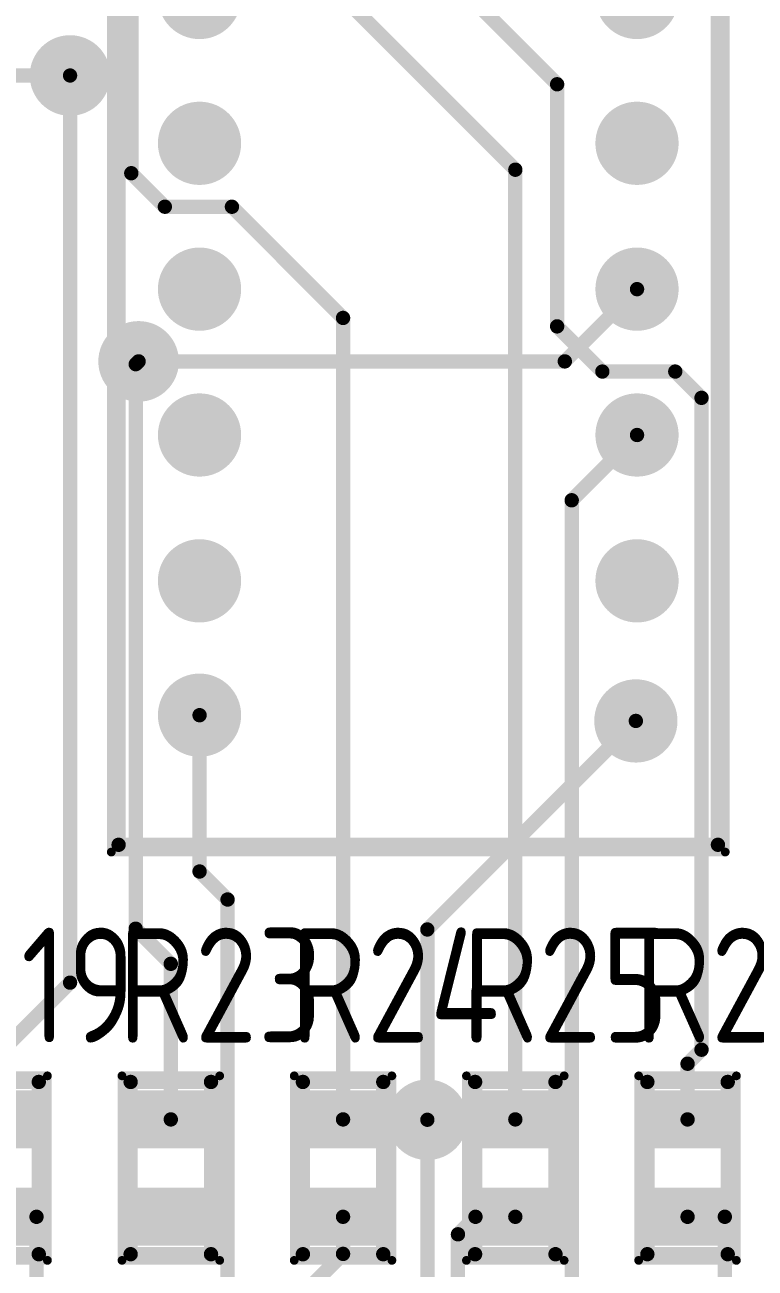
# Model space of a CAD drawing. Header units: millimetres. Extents: x 0 to 841, y 0 to 2540.
# Drawn here: x 54.46 to 67.18, y 130.41 to 152.06 of the extents above; entities that cross this region are included whole.
import ezdxf

# ---------------------------------------------------------------- set-up
doc = ezdxf.new("R2010")
doc.units = ezdxf.units.MM
for name, color, linetype in [('BottomLayer', 5, 'Continuous'), ('BottomSolder', 6, 'Continuous'), ('Mechanical15', 56, 'Continuous'), ('MultiLayer', 9, 'Continuous'), ('PadHoleLayer', 156, 'Continuous'), ('TopLayer', 1, 'Continuous'), ('TopOverlay', 2, 'Continuous'), ('TopPaste', 8, 'Continuous'), ('TopSolder', 216, 'Continuous'), ('ViaHoleLayer', 16, 'Continuous')]:
    doc.layers.add(name, color=color, linetype=linetype)
doc.styles.add('GOST type A', font='', dxfattribs={"height": 0.2})
doc.styles.get('GOST type A').set_extended_font_data('GOST type A')

# ---------------------------------------------------------------- blocks, each defined once
blk = doc.blocks.new('RES_RC0805_61')
at = {"layer": 'TopLayer'}
for points in [[(-1.353, 0.597), (-0.343, 0.597), (-0.343, -0.597), (-1.353, -0.597)], [(0.343, 0.597), (1.353, 0.597), (1.353, -0.597), (0.343, -0.597)]]:
    blk.add_hatch(color=1, dxfattribs=at).paths.add_polyline_path(points)
at = {"layer": 'TopPaste'}
for points in [[(-1.353, 0.597), (-0.343, 0.597), (-0.343, -0.597), (-1.353, -0.597)], [(0.343, 0.597), (1.353, 0.597), (1.353, -0.597), (0.343, -0.597)]]:
    blk.add_hatch(color=8, dxfattribs=at).paths.add_polyline_path(points)
at = {"layer": 'TopSolder'}
for points in [[(-1.353, 0.597), (-0.343, 0.597), (-0.343, -0.597), (-1.353, -0.597)], [(0.343, 0.597), (1.353, 0.597), (1.353, -0.597), (0.343, -0.597)]]:
    blk.add_hatch(color=216, dxfattribs=at).paths.add_polyline_path(points)
at = {"layer": 'Mechanical15', "const_width": 0.152}
for points in [[(-1.607, 0.851), (-1.607, -0.851)], [(-1.607, 0.851), (1.607, 0.851)], [(1.607, 0.851), (1.607, -0.851)], [(-1.607, -0.851), (1.607, -0.851)]]:
    blk.add_lwpolyline(points, dxfattribs=at)
at = {"layer": 'Mechanical15', "const_width": 0.0762}
for points in [[(-1.645, 0.851, 1), (-1.569, 0.851, 1)], [(-1.645, 0.851, 1), (-1.569, 0.851, 1)], [(1.569, 0.851, 1), (1.645, 0.851, 1)], [(1.569, 0.851, 1), (1.645, 0.851, 1)], [(-1.645, -0.851, 1), (-1.569, -0.851, 1)], [(-1.645, -0.851, 1), (-1.569, -0.851, 1)], [(1.569, -0.851, 1), (1.645, -0.851, 1)], [(1.569, -0.851, 1), (1.645, -0.851, 1)]]:
    blk.add_lwpolyline(points, format="xyb", close=True, dxfattribs=at)
at = {"layer": 'TopOverlay', "const_width": 0.25}
for points in [[(-1.5, 0.7), (1.5, 0.7)], [(-1.5, 0.7), (-1.5, -0.7)], [(1.5, 0.7), (1.5, -0.7)], [(-1.5, -0.7), (1.5, -0.7)]]:
    blk.add_lwpolyline(points, dxfattribs=at)
at = {"layer": 'TopOverlay', "const_width": 0.125}
for points in [[(-1.562, 0.7, 1), (-1.437, 0.7, 1)], [(-1.562, 0.7, 1), (-1.437, 0.7, 1)], [(1.438, 0.7, 1), (1.563, 0.7, 1)], [(1.438, 0.7, 1), (1.563, 0.7, 1)], [(-1.562, -0.7, 1), (-1.437, -0.7, 1)], [(-1.562, -0.7, 1), (-1.437, -0.7, 1)], [(1.438, -0.7, 1), (1.563, -0.7, 1)], [(1.438, -0.7, 1), (1.563, -0.7, 1)]]:
    blk.add_lwpolyline(points, format="xyb", close=True, dxfattribs=at)
blk = doc.blocks.new('RES_RC0805_62')
at = {"layer": 'TopLayer'}
for points in [[(-1.353, 0.597), (-0.343, 0.597), (-0.343, -0.597), (-1.353, -0.597)], [(0.343, 0.597), (1.353, 0.597), (1.353, -0.597), (0.343, -0.597)]]:
    blk.add_hatch(color=1, dxfattribs=at).paths.add_polyline_path(points)
at = {"layer": 'TopPaste'}
for points in [[(-1.353, 0.597), (-0.343, 0.597), (-0.343, -0.597), (-1.353, -0.597)], [(0.343, 0.597), (1.353, 0.597), (1.353, -0.597), (0.343, -0.597)]]:
    blk.add_hatch(color=8, dxfattribs=at).paths.add_polyline_path(points)
at = {"layer": 'TopSolder'}
for points in [[(-1.353, 0.597), (-0.343, 0.597), (-0.343, -0.597), (-1.353, -0.597)], [(0.343, 0.597), (1.353, 0.597), (1.353, -0.597), (0.343, -0.597)]]:
    blk.add_hatch(color=216, dxfattribs=at).paths.add_polyline_path(points)
at = {"layer": 'Mechanical15', "const_width": 0.152}
for points in [[(-1.607, 0.851), (-1.607, -0.851)], [(-1.607, 0.851), (1.607, 0.851)], [(1.607, 0.851), (1.607, -0.851)], [(-1.607, -0.851), (1.607, -0.851)]]:
    blk.add_lwpolyline(points, dxfattribs=at)
at = {"layer": 'Mechanical15', "const_width": 0.0762}
for points in [[(-1.645, 0.851, 1), (-1.569, 0.851, 1)], [(-1.645, 0.851, 1), (-1.569, 0.851, 1)], [(1.569, 0.851, 1), (1.645, 0.851, 1)], [(1.569, 0.851, 1), (1.645, 0.851, 1)], [(-1.645, -0.851, 1), (-1.569, -0.851, 1)], [(-1.645, -0.851, 1), (-1.569, -0.851, 1)], [(1.569, -0.851, 1), (1.645, -0.851, 1)], [(1.569, -0.851, 1), (1.645, -0.851, 1)]]:
    blk.add_lwpolyline(points, format="xyb", close=True, dxfattribs=at)
at = {"layer": 'TopOverlay', "const_width": 0.25}
for points in [[(-1.5, 0.7), (1.5, 0.7)], [(-1.5, 0.7), (-1.5, -0.7)], [(1.5, 0.7), (1.5, -0.7)], [(-1.5, -0.7), (1.5, -0.7)]]:
    blk.add_lwpolyline(points, dxfattribs=at)
at = {"layer": 'TopOverlay', "const_width": 0.125}
for points in [[(-1.562, 0.7, 1), (-1.437, 0.7, 1)], [(-1.562, 0.7, 1), (-1.437, 0.7, 1)], [(1.438, 0.7, 1), (1.563, 0.7, 1)], [(1.438, 0.7, 1), (1.563, 0.7, 1)], [(-1.562, -0.7, 1), (-1.437, -0.7, 1)], [(-1.562, -0.7, 1), (-1.437, -0.7, 1)], [(1.438, -0.7, 1), (1.563, -0.7, 1)], [(1.438, -0.7, 1), (1.563, -0.7, 1)]]:
    blk.add_lwpolyline(points, format="xyb", close=True, dxfattribs=at)
blk = doc.blocks.new('RES_RC0805_63')
at = {"layer": 'TopLayer'}
for points in [[(-1.353, 0.597), (-0.343, 0.597), (-0.343, -0.597), (-1.353, -0.597)], [(0.343, 0.597), (1.353, 0.597), (1.353, -0.597), (0.343, -0.597)]]:
    blk.add_hatch(color=1, dxfattribs=at).paths.add_polyline_path(points)
at = {"layer": 'TopPaste'}
for points in [[(-1.353, 0.597), (-0.343, 0.597), (-0.343, -0.597), (-1.353, -0.597)], [(0.343, 0.597), (1.353, 0.597), (1.353, -0.597), (0.343, -0.597)]]:
    blk.add_hatch(color=8, dxfattribs=at).paths.add_polyline_path(points)
at = {"layer": 'TopSolder'}
for points in [[(-1.353, 0.597), (-0.343, 0.597), (-0.343, -0.597), (-1.353, -0.597)], [(0.343, 0.597), (1.353, 0.597), (1.353, -0.597), (0.343, -0.597)]]:
    blk.add_hatch(color=216, dxfattribs=at).paths.add_polyline_path(points)
at = {"layer": 'Mechanical15', "const_width": 0.152}
for points in [[(-1.607, 0.851), (-1.607, -0.851)], [(-1.607, 0.851), (1.607, 0.851)], [(1.607, 0.851), (1.607, -0.851)], [(-1.607, -0.851), (1.607, -0.851)]]:
    blk.add_lwpolyline(points, dxfattribs=at)
at = {"layer": 'Mechanical15', "const_width": 0.0762}
for points in [[(-1.645, 0.851, 1), (-1.569, 0.851, 1)], [(-1.645, 0.851, 1), (-1.569, 0.851, 1)], [(1.569, 0.851, 1), (1.645, 0.851, 1)], [(1.569, 0.851, 1), (1.645, 0.851, 1)], [(-1.645, -0.851, 1), (-1.569, -0.851, 1)], [(-1.645, -0.851, 1), (-1.569, -0.851, 1)], [(1.569, -0.851, 1), (1.645, -0.851, 1)], [(1.569, -0.851, 1), (1.645, -0.851, 1)]]:
    blk.add_lwpolyline(points, format="xyb", close=True, dxfattribs=at)
at = {"layer": 'TopOverlay', "const_width": 0.25}
for points in [[(-1.5, 0.7), (1.5, 0.7)], [(-1.5, 0.7), (-1.5, -0.7)], [(1.5, 0.7), (1.5, -0.7)], [(-1.5, -0.7), (1.5, -0.7)]]:
    blk.add_lwpolyline(points, dxfattribs=at)
at = {"layer": 'TopOverlay', "const_width": 0.125}
for points in [[(-1.562, 0.7, 1), (-1.437, 0.7, 1)], [(-1.562, 0.7, 1), (-1.437, 0.7, 1)], [(1.438, 0.7, 1), (1.563, 0.7, 1)], [(1.438, 0.7, 1), (1.563, 0.7, 1)], [(-1.562, -0.7, 1), (-1.437, -0.7, 1)], [(-1.562, -0.7, 1), (-1.437, -0.7, 1)], [(1.438, -0.7, 1), (1.563, -0.7, 1)], [(1.438, -0.7, 1), (1.563, -0.7, 1)]]:
    blk.add_lwpolyline(points, format="xyb", close=True, dxfattribs=at)
blk = doc.blocks.new('RES_RC0805_64')
at = {"layer": 'TopLayer'}
for points in [[(-1.353, 0.597), (-0.343, 0.597), (-0.343, -0.597), (-1.353, -0.597)], [(0.343, 0.597), (1.353, 0.597), (1.353, -0.597), (0.343, -0.597)]]:
    blk.add_hatch(color=1, dxfattribs=at).paths.add_polyline_path(points)
at = {"layer": 'TopPaste'}
for points in [[(-1.353, 0.597), (-0.343, 0.597), (-0.343, -0.597), (-1.353, -0.597)], [(0.343, 0.597), (1.353, 0.597), (1.353, -0.597), (0.343, -0.597)]]:
    blk.add_hatch(color=8, dxfattribs=at).paths.add_polyline_path(points)
at = {"layer": 'TopSolder'}
for points in [[(-1.353, 0.597), (-0.343, 0.597), (-0.343, -0.597), (-1.353, -0.597)], [(0.343, 0.597), (1.353, 0.597), (1.353, -0.597), (0.343, -0.597)]]:
    blk.add_hatch(color=216, dxfattribs=at).paths.add_polyline_path(points)
at = {"layer": 'Mechanical15', "const_width": 0.152}
for points in [[(-1.607, 0.851), (-1.607, -0.851)], [(-1.607, 0.851), (1.607, 0.851)], [(1.607, 0.851), (1.607, -0.851)], [(-1.607, -0.851), (1.607, -0.851)]]:
    blk.add_lwpolyline(points, dxfattribs=at)
at = {"layer": 'Mechanical15', "const_width": 0.0762}
for points in [[(-1.645, 0.851, 1), (-1.569, 0.851, 1)], [(-1.645, 0.851, 1), (-1.569, 0.851, 1)], [(1.569, 0.851, 1), (1.645, 0.851, 1)], [(1.569, 0.851, 1), (1.645, 0.851, 1)], [(-1.645, -0.851, 1), (-1.569, -0.851, 1)], [(-1.645, -0.851, 1), (-1.569, -0.851, 1)], [(1.569, -0.851, 1), (1.645, -0.851, 1)], [(1.569, -0.851, 1), (1.645, -0.851, 1)]]:
    blk.add_lwpolyline(points, format="xyb", close=True, dxfattribs=at)
at = {"layer": 'TopOverlay', "const_width": 0.25}
for points in [[(-1.5, 0.7), (1.5, 0.7)], [(-1.5, 0.7), (-1.5, -0.7)], [(1.5, 0.7), (1.5, -0.7)], [(-1.5, -0.7), (1.5, -0.7)]]:
    blk.add_lwpolyline(points, dxfattribs=at)
at = {"layer": 'TopOverlay', "const_width": 0.125}
for points in [[(-1.562, 0.7, 1), (-1.437, 0.7, 1)], [(-1.562, 0.7, 1), (-1.437, 0.7, 1)], [(1.438, 0.7, 1), (1.563, 0.7, 1)], [(1.438, 0.7, 1), (1.563, 0.7, 1)], [(-1.562, -0.7, 1), (-1.437, -0.7, 1)], [(-1.562, -0.7, 1), (-1.437, -0.7, 1)], [(1.438, -0.7, 1), (1.563, -0.7, 1)], [(1.438, -0.7, 1), (1.563, -0.7, 1)]]:
    blk.add_lwpolyline(points, format="xyb", close=True, dxfattribs=at)
blk = doc.blocks.new('RES_RC0805_68')
at = {"layer": 'TopLayer'}
for points in [[(-1.353, 0.597), (-0.343, 0.597), (-0.343, -0.597), (-1.353, -0.597)], [(0.343, 0.597), (1.353, 0.597), (1.353, -0.597), (0.343, -0.597)]]:
    blk.add_hatch(color=1, dxfattribs=at).paths.add_polyline_path(points)
at = {"layer": 'TopPaste'}
for points in [[(-1.353, 0.597), (-0.343, 0.597), (-0.343, -0.597), (-1.353, -0.597)], [(0.343, 0.597), (1.353, 0.597), (1.353, -0.597), (0.343, -0.597)]]:
    blk.add_hatch(color=8, dxfattribs=at).paths.add_polyline_path(points)
at = {"layer": 'TopSolder'}
for points in [[(-1.353, 0.597), (-0.343, 0.597), (-0.343, -0.597), (-1.353, -0.597)], [(0.343, 0.597), (1.353, 0.597), (1.353, -0.597), (0.343, -0.597)]]:
    blk.add_hatch(color=216, dxfattribs=at).paths.add_polyline_path(points)
at = {"layer": 'Mechanical15', "const_width": 0.152}
for points in [[(-1.607, 0.851), (-1.607, -0.851)], [(-1.607, 0.851), (1.607, 0.851)], [(1.607, 0.851), (1.607, -0.851)], [(-1.607, -0.851), (1.607, -0.851)]]:
    blk.add_lwpolyline(points, dxfattribs=at)
at = {"layer": 'Mechanical15', "const_width": 0.0762}
for points in [[(-1.645, 0.851, 1), (-1.569, 0.851, 1)], [(-1.645, 0.851, 1), (-1.569, 0.851, 1)], [(1.569, 0.851, 1), (1.645, 0.851, 1)], [(1.569, 0.851, 1), (1.645, 0.851, 1)], [(-1.645, -0.851, 1), (-1.569, -0.851, 1)], [(-1.645, -0.851, 1), (-1.569, -0.851, 1)], [(1.569, -0.851, 1), (1.645, -0.851, 1)], [(1.569, -0.851, 1), (1.645, -0.851, 1)]]:
    blk.add_lwpolyline(points, format="xyb", close=True, dxfattribs=at)
at = {"layer": 'TopOverlay', "const_width": 0.25}
for points in [[(-1.5, 0.7), (1.5, 0.7)], [(-1.5, 0.7), (-1.5, -0.7)], [(1.5, 0.7), (1.5, -0.7)], [(-1.5, -0.7), (1.5, -0.7)]]:
    blk.add_lwpolyline(points, dxfattribs=at)
at = {"layer": 'TopOverlay', "const_width": 0.125}
for points in [[(-1.562, 0.7, 1), (-1.437, 0.7, 1)], [(-1.562, 0.7, 1), (-1.437, 0.7, 1)], [(1.438, 0.7, 1), (1.563, 0.7, 1)], [(1.438, 0.7, 1), (1.563, 0.7, 1)], [(-1.562, -0.7, 1), (-1.437, -0.7, 1)], [(-1.562, -0.7, 1), (-1.437, -0.7, 1)], [(1.438, -0.7, 1), (1.563, -0.7, 1)], [(1.438, -0.7, 1), (1.563, -0.7, 1)]]:
    blk.add_lwpolyline(points, format="xyb", close=True, dxfattribs=at)
blk = doc.blocks.new('LDS_C302RI_10P18X19P10_LUM_89')
at = {"layer": 'BottomLayer'}
h = blk.add_hatch(color=5, dxfattribs=at)
edge = h.paths.add_edge_path()
edge.add_arc((0, 2.5), 0.725, 0, 360)
h = blk.add_hatch(color=5, dxfattribs=at)
edge = h.paths.add_edge_path()
edge.add_arc((7.6, 2.5), 0.725, 0, 360)
h = blk.add_hatch(color=5, dxfattribs=at)
edge = h.paths.add_edge_path()
edge.add_arc((0, 0), 0.725, 0, 360)
h = blk.add_hatch(color=5, dxfattribs=at)
edge = h.paths.add_edge_path()
edge.add_arc((7.62, 0), 0.725, 0, 360)
h = blk.add_hatch(color=5, dxfattribs=at)
edge = h.paths.add_edge_path()
edge.add_arc((0, -2.54), 0.725, 0, 360)
h = blk.add_hatch(color=5, dxfattribs=at)
edge = h.paths.add_edge_path()
edge.add_arc((7.62, -2.54), 0.725, 0, 360)
h = blk.add_hatch(color=5, dxfattribs=at)
edge = h.paths.add_edge_path()
edge.add_arc((0, -5.08), 0.725, 0, 360)
h = blk.add_hatch(color=5, dxfattribs=at)
edge = h.paths.add_edge_path()
edge.add_arc((7.62, -5.08), 0.725, 0, 360)
h = blk.add_hatch(color=5, dxfattribs=at)
edge = h.paths.add_edge_path()
edge.add_arc((0, -7.62), 0.725, 0, 360)
h = blk.add_hatch(color=5, dxfattribs=at)
edge = h.paths.add_edge_path()
edge.add_arc((7.62, -7.62), 0.725, 0, 360)
h = blk.add_hatch(color=5, dxfattribs=at)
edge = h.paths.add_edge_path()
edge.add_arc((0, -10.16), 0.725, 0, 360)
h = blk.add_hatch(color=5, dxfattribs=at)
edge = h.paths.add_edge_path()
edge.add_arc((7.62, -10.16), 0.725, 0, 360)
h = blk.add_hatch(color=5, dxfattribs=at)
edge = h.paths.add_edge_path()
edge.add_arc((0, -12.5), 0.725, 0, 360)
h = blk.add_hatch(color=5, dxfattribs=at)
edge = h.paths.add_edge_path()
edge.add_arc((7.6, -12.6), 0.725, 0, 360)
at = {"layer": 'BottomSolder'}
h = blk.add_hatch(color=6, dxfattribs=at)
edge = h.paths.add_edge_path()
edge.add_arc((0, 2.5), 0.725, 0, 360)
h = blk.add_hatch(color=6, dxfattribs=at)
edge = h.paths.add_edge_path()
edge.add_arc((7.6, 2.5), 0.725, 0, 360)
h = blk.add_hatch(color=6, dxfattribs=at)
edge = h.paths.add_edge_path()
edge.add_arc((0, 0), 0.725, 0, 360)
h = blk.add_hatch(color=6, dxfattribs=at)
edge = h.paths.add_edge_path()
edge.add_arc((7.62, 0), 0.725, 0, 360)
h = blk.add_hatch(color=6, dxfattribs=at)
edge = h.paths.add_edge_path()
edge.add_arc((0, -2.54), 0.725, 0, 360)
h = blk.add_hatch(color=6, dxfattribs=at)
edge = h.paths.add_edge_path()
edge.add_arc((7.62, -2.54), 0.725, 0, 360)
h = blk.add_hatch(color=6, dxfattribs=at)
edge = h.paths.add_edge_path()
edge.add_arc((0, -5.08), 0.725, 0, 360)
h = blk.add_hatch(color=6, dxfattribs=at)
edge = h.paths.add_edge_path()
edge.add_arc((7.62, -5.08), 0.725, 0, 360)
h = blk.add_hatch(color=6, dxfattribs=at)
edge = h.paths.add_edge_path()
edge.add_arc((0, -7.62), 0.725, 0, 360)
h = blk.add_hatch(color=6, dxfattribs=at)
edge = h.paths.add_edge_path()
edge.add_arc((7.62, -7.62), 0.725, 0, 360)
h = blk.add_hatch(color=6, dxfattribs=at)
edge = h.paths.add_edge_path()
edge.add_arc((0, -10.16), 0.725, 0, 360)
h = blk.add_hatch(color=6, dxfattribs=at)
edge = h.paths.add_edge_path()
edge.add_arc((7.62, -10.16), 0.725, 0, 360)
h = blk.add_hatch(color=6, dxfattribs=at)
edge = h.paths.add_edge_path()
edge.add_arc((0, -12.5), 0.725, 0, 360)
h = blk.add_hatch(color=6, dxfattribs=at)
edge = h.paths.add_edge_path()
edge.add_arc((7.6, -12.6), 0.725, 0, 360)
at = {"layer": 'MultiLayer'}
h = blk.add_hatch(color=9, dxfattribs=at)
edge = h.paths.add_edge_path()
edge.add_arc((0, 2.5), 0.725, 0, 360)
h = blk.add_hatch(color=9, dxfattribs=at)
edge = h.paths.add_edge_path()
edge.add_arc((7.6, 2.5), 0.725, 0, 360)
h = blk.add_hatch(color=9, dxfattribs=at)
edge = h.paths.add_edge_path()
edge.add_arc((0, 0), 0.725, 0, 360)
h = blk.add_hatch(color=9, dxfattribs=at)
edge = h.paths.add_edge_path()
edge.add_arc((7.62, 0), 0.725, 0, 360)
h = blk.add_hatch(color=9, dxfattribs=at)
edge = h.paths.add_edge_path()
edge.add_arc((0, -2.54), 0.725, 0, 360)
h = blk.add_hatch(color=9, dxfattribs=at)
edge = h.paths.add_edge_path()
edge.add_arc((7.62, -2.54), 0.725, 0, 360)
h = blk.add_hatch(color=9, dxfattribs=at)
edge = h.paths.add_edge_path()
edge.add_arc((0, -5.08), 0.725, 0, 360)
h = blk.add_hatch(color=9, dxfattribs=at)
edge = h.paths.add_edge_path()
edge.add_arc((7.62, -5.08), 0.725, 0, 360)
h = blk.add_hatch(color=9, dxfattribs=at)
edge = h.paths.add_edge_path()
edge.add_arc((0, -7.62), 0.725, 0, 360)
h = blk.add_hatch(color=9, dxfattribs=at)
edge = h.paths.add_edge_path()
edge.add_arc((7.62, -7.62), 0.725, 0, 360)
h = blk.add_hatch(color=9, dxfattribs=at)
edge = h.paths.add_edge_path()
edge.add_arc((0, -10.16), 0.725, 0, 360)
h = blk.add_hatch(color=9, dxfattribs=at)
edge = h.paths.add_edge_path()
edge.add_arc((7.62, -10.16), 0.725, 0, 360)
h = blk.add_hatch(color=9, dxfattribs=at)
edge = h.paths.add_edge_path()
edge.add_arc((0, -12.5), 0.725, 0, 360)
h = blk.add_hatch(color=9, dxfattribs=at)
edge = h.paths.add_edge_path()
edge.add_arc((7.6, -12.6), 0.725, 0, 360)
at = {"layer": 'PadHoleLayer'}
h = blk.add_hatch(color=156, dxfattribs=at)
edge = h.paths.add_edge_path()
edge.add_arc((0, 2.5), 0.45, 0, 360)
h = blk.add_hatch(color=156, dxfattribs=at)
edge = h.paths.add_edge_path()
edge.add_arc((7.6, 2.5), 0.45, 0, 360)
h = blk.add_hatch(color=156, dxfattribs=at)
edge = h.paths.add_edge_path()
edge.add_arc((0, 0), 0.45, 0, 360)
h = blk.add_hatch(color=156, dxfattribs=at)
edge = h.paths.add_edge_path()
edge.add_arc((7.62, 0), 0.45, 0, 360)
h = blk.add_hatch(color=156, dxfattribs=at)
edge = h.paths.add_edge_path()
edge.add_arc((0, -2.54), 0.45, 0, 360)
h = blk.add_hatch(color=156, dxfattribs=at)
edge = h.paths.add_edge_path()
edge.add_arc((7.62, -2.54), 0.45, 0, 360)
h = blk.add_hatch(color=156, dxfattribs=at)
edge = h.paths.add_edge_path()
edge.add_arc((0, -5.08), 0.45, 0, 360)
h = blk.add_hatch(color=156, dxfattribs=at)
edge = h.paths.add_edge_path()
edge.add_arc((7.62, -5.08), 0.45, 0, 360)
h = blk.add_hatch(color=156, dxfattribs=at)
edge = h.paths.add_edge_path()
edge.add_arc((0, -7.62), 0.45, 0, 360)
h = blk.add_hatch(color=156, dxfattribs=at)
edge = h.paths.add_edge_path()
edge.add_arc((7.62, -7.62), 0.45, 0, 360)
h = blk.add_hatch(color=156, dxfattribs=at)
edge = h.paths.add_edge_path()
edge.add_arc((0, -10.16), 0.45, 0, 360)
h = blk.add_hatch(color=156, dxfattribs=at)
edge = h.paths.add_edge_path()
edge.add_arc((7.62, -10.16), 0.45, 0, 360)
h = blk.add_hatch(color=156, dxfattribs=at)
edge = h.paths.add_edge_path()
edge.add_arc((0, -12.5), 0.45, 0, 360)
h = blk.add_hatch(color=156, dxfattribs=at)
edge = h.paths.add_edge_path()
edge.add_arc((7.6, -12.6), 0.45, 0, 360)
at = {"layer": 'TopLayer'}
h = blk.add_hatch(color=1, dxfattribs=at)
edge = h.paths.add_edge_path()
edge.add_arc((0, 2.5), 0.725, 0, 360)
h = blk.add_hatch(color=1, dxfattribs=at)
edge = h.paths.add_edge_path()
edge.add_arc((7.6, 2.5), 0.725, 0, 360)
h = blk.add_hatch(color=1, dxfattribs=at)
edge = h.paths.add_edge_path()
edge.add_arc((0, 0), 0.725, 0, 360)
h = blk.add_hatch(color=1, dxfattribs=at)
edge = h.paths.add_edge_path()
edge.add_arc((7.62, 0), 0.725, 0, 360)
h = blk.add_hatch(color=1, dxfattribs=at)
edge = h.paths.add_edge_path()
edge.add_arc((0, -2.54), 0.725, 0, 360)
h = blk.add_hatch(color=1, dxfattribs=at)
edge = h.paths.add_edge_path()
edge.add_arc((7.62, -2.54), 0.725, 0, 360)
h = blk.add_hatch(color=1, dxfattribs=at)
edge = h.paths.add_edge_path()
edge.add_arc((0, -5.08), 0.725, 0, 360)
h = blk.add_hatch(color=1, dxfattribs=at)
edge = h.paths.add_edge_path()
edge.add_arc((7.62, -5.08), 0.725, 0, 360)
h = blk.add_hatch(color=1, dxfattribs=at)
edge = h.paths.add_edge_path()
edge.add_arc((0, -7.62), 0.725, 0, 360)
h = blk.add_hatch(color=1, dxfattribs=at)
edge = h.paths.add_edge_path()
edge.add_arc((7.62, -7.62), 0.725, 0, 360)
h = blk.add_hatch(color=1, dxfattribs=at)
edge = h.paths.add_edge_path()
edge.add_arc((0, -10.16), 0.725, 0, 360)
h = blk.add_hatch(color=1, dxfattribs=at)
edge = h.paths.add_edge_path()
edge.add_arc((7.62, -10.16), 0.725, 0, 360)
h = blk.add_hatch(color=1, dxfattribs=at)
edge = h.paths.add_edge_path()
edge.add_arc((0, -12.5), 0.725, 0, 360)
h = blk.add_hatch(color=1, dxfattribs=at)
edge = h.paths.add_edge_path()
edge.add_arc((7.6, -12.6), 0.725, 0, 360)
at = {"layer": 'TopSolder'}
h = blk.add_hatch(color=216, dxfattribs=at)
edge = h.paths.add_edge_path()
edge.add_arc((0, 2.5), 0.725, 0, 360)
h = blk.add_hatch(color=216, dxfattribs=at)
edge = h.paths.add_edge_path()
edge.add_arc((7.6, 2.5), 0.725, 0, 360)
h = blk.add_hatch(color=216, dxfattribs=at)
edge = h.paths.add_edge_path()
edge.add_arc((0, 0), 0.725, 0, 360)
h = blk.add_hatch(color=216, dxfattribs=at)
edge = h.paths.add_edge_path()
edge.add_arc((7.62, 0), 0.725, 0, 360)
h = blk.add_hatch(color=216, dxfattribs=at)
edge = h.paths.add_edge_path()
edge.add_arc((0, -2.54), 0.725, 0, 360)
h = blk.add_hatch(color=216, dxfattribs=at)
edge = h.paths.add_edge_path()
edge.add_arc((7.62, -2.54), 0.725, 0, 360)
h = blk.add_hatch(color=216, dxfattribs=at)
edge = h.paths.add_edge_path()
edge.add_arc((0, -5.08), 0.725, 0, 360)
h = blk.add_hatch(color=216, dxfattribs=at)
edge = h.paths.add_edge_path()
edge.add_arc((7.62, -5.08), 0.725, 0, 360)
h = blk.add_hatch(color=216, dxfattribs=at)
edge = h.paths.add_edge_path()
edge.add_arc((0, -7.62), 0.725, 0, 360)
h = blk.add_hatch(color=216, dxfattribs=at)
edge = h.paths.add_edge_path()
edge.add_arc((7.62, -7.62), 0.725, 0, 360)
h = blk.add_hatch(color=216, dxfattribs=at)
edge = h.paths.add_edge_path()
edge.add_arc((0, -10.16), 0.725, 0, 360)
h = blk.add_hatch(color=216, dxfattribs=at)
edge = h.paths.add_edge_path()
edge.add_arc((7.62, -10.16), 0.725, 0, 360)
h = blk.add_hatch(color=216, dxfattribs=at)
edge = h.paths.add_edge_path()
edge.add_arc((0, -12.5), 0.725, 0, 360)
h = blk.add_hatch(color=216, dxfattribs=at)
edge = h.paths.add_edge_path()
edge.add_arc((7.6, -12.6), 0.725, 0, 360)
at = {"layer": 'Mechanical15', "const_width": 0.152}
for points in [[(-1.537, -14.884), (-1.537, 4.724)], [(-1.537, 4.724), (9.157, 4.724)], [(9.157, -14.884), (9.157, 4.724)], [(-1.537, -14.884), (9.157, -14.884)]]:
    blk.add_lwpolyline(points, dxfattribs=at)
at = {"layer": 'Mechanical15', "const_width": 0.0762}
for points in [[(-1.575, 4.724, 1), (-1.499, 4.724, 1)], [(-1.575, 4.724, 1), (-1.499, 4.724, 1)], [(9.119, 4.724, 1), (9.195, 4.724, 1)], [(9.119, 4.724, 1), (9.195, 4.724, 1)], [(-1.575, -14.884, 1), (-1.499, -14.884, 1)], [(-1.575, -14.884, 1), (-1.499, -14.884, 1)], [(9.119, -14.884, 1), (9.195, -14.884, 1)], [(9.119, -14.884, 1), (9.195, -14.884, 1)]]:
    blk.add_lwpolyline(points, format="xyb", close=True, dxfattribs=at)
at = {"layer": 'TopOverlay', "const_width": 0.25}
for points in [[(-1.41, 4.597), (9.03, 4.597)], [(-1.41, -14.757), (-1.41, 4.597)], [(9.03, -14.757), (9.03, 4.597)], [(-1.41, -14.757), (9.03, -14.757)]]:
    blk.add_lwpolyline(points, dxfattribs=at)
at = {"layer": 'TopOverlay'}
for points, const_width in [([(-1.472, 4.597, 1), (-1.347, 4.597, 1)], 0.125), ([(-1.472, 4.597, 1), (-1.347, 4.597, 1)], 0.125), ([(8.967, 4.597, 1), (9.092, 4.597, 1)], 0.125), ([(8.967, 4.597, 1), (9.092, 4.597, 1)], 0.125), ([(-1.905, 0, 1), (-2.057, 0, 1)], 0.152), ([(-2.095, 0, 1), (-2.019, 0, 1)], 0.0762), ([(-1.943, 0, 1), (-1.867, 0, 1)], 0.0762), ([(-1.472, -14.757, 1), (-1.347, -14.757, 1)], 0.125), ([(-1.472, -14.757, 1), (-1.347, -14.757, 1)], 0.125), ([(8.967, -14.757, 1), (9.092, -14.757, 1)], 0.125), ([(8.967, -14.757, 1), (9.092, -14.757, 1)], 0.125)]:
    blk.add_lwpolyline(points, format="xyb", close=True, dxfattribs=dict(at, const_width=const_width))
blk.add_text('*', height=1.27, dxfattribs=at).set_placement((-1.9, 5.1))

msp = doc.modelspace()

# ---------------------------------------------------------------- hatches: boundary and pattern name
at = {"layer": 'BottomLayer'}
h = msp.add_hatch(color=5, dxfattribs=at)
edge = h.paths.add_edge_path()
edge.add_arc((55.245, 151.181), 0.6, 0, 360)
h = msp.add_hatch(color=5, dxfattribs=at)
edge = h.paths.add_edge_path()
edge.add_arc((56.439, 146.202), 0.6, 0, 360)
h = msp.add_hatch(color=5, dxfattribs=at)
edge = h.paths.add_edge_path()
edge.add_arc((61.468, 132.994), 0.6, 0, 360)
at = {"layer": 'BottomSolder'}
h = msp.add_hatch(color=6, dxfattribs=at)
edge = h.paths.add_edge_path()
edge.add_arc((55.245, 151.181), 0.702, 0, 360)
h = msp.add_hatch(color=6, dxfattribs=at)
edge = h.paths.add_edge_path()
edge.add_arc((56.439, 146.202), 0.702, 0, 360)
h = msp.add_hatch(color=6, dxfattribs=at)
edge = h.paths.add_edge_path()
edge.add_arc((61.468, 132.994), 0.702, 0, 360)
at = {"layer": 'TopLayer'}
h = msp.add_hatch(color=1, dxfattribs=at)
edge = h.paths.add_edge_path()
edge.add_arc((55.245, 151.181), 0.6, 0, 360)
h = msp.add_hatch(color=1, dxfattribs=at)
edge = h.paths.add_edge_path()
edge.add_arc((56.439, 146.202), 0.6, 0, 360)
h = msp.add_hatch(color=1, dxfattribs=at)
edge = h.paths.add_edge_path()
edge.add_arc((61.468, 132.994), 0.6, 0, 360)
at = {"layer": 'TopSolder'}
h = msp.add_hatch(color=216, dxfattribs=at)
edge = h.paths.add_edge_path()
edge.add_arc((55.245, 151.181), 0.702, 0, 360)
h = msp.add_hatch(color=216, dxfattribs=at)
edge = h.paths.add_edge_path()
edge.add_arc((56.439, 146.202), 0.702, 0, 360)
h = msp.add_hatch(color=216, dxfattribs=at)
edge = h.paths.add_edge_path()
edge.add_arc((61.468, 132.994), 0.702, 0, 360)
at = {"layer": 'ViaHoleLayer'}
h = msp.add_hatch(color=16, dxfattribs=at)
edge = h.paths.add_edge_path()
edge.add_arc((55.245, 151.181), 0.35, 0, 360)
h = msp.add_hatch(color=16, dxfattribs=at)
edge = h.paths.add_edge_path()
edge.add_arc((56.439, 146.202), 0.35, 0, 360)
h = msp.add_hatch(color=16, dxfattribs=at)
edge = h.paths.add_edge_path()
edge.add_arc((61.468, 132.994), 0.35, 0, 360)

# ---------------------------------------------------------------- linework, layer by layer
at = {"layer": 'BottomLayer', "const_width": 0.25}
for points in [[(46.359, 151.181), (55.245, 151.181)], [(63.862, 146.202), (65.12, 147.46)], [(56.439, 146.202), (63.862, 146.202)], [(61.468, 136.308), (65.1, 139.94)], [(61.468, 132.994), (61.468, 136.308)]]:
    msp.add_lwpolyline(points, dxfattribs=at)
at = {"layer": 'BottomLayer', "const_width": 0.125}
for points in [[(55.183, 151.181, 1), (55.307, 151.181, 1)], [(65.058, 147.46, 1), (65.183, 147.46, 1)], [(56.376, 146.202, 1), (56.501, 146.202, 1)], [(63.8, 146.202, 1), (63.925, 146.202, 1)], [(63.8, 146.202, 1), (63.925, 146.202, 1)], [(65.037, 139.94, 1), (65.162, 139.94, 1)], [(61.406, 136.308, 1), (61.53, 136.308, 1)], [(61.406, 136.308, 1), (61.53, 136.308, 1)], [(61.406, 132.994, 1), (61.53, 132.994, 1)]]:
    msp.add_lwpolyline(points, format="xyb", close=True, dxfattribs=at)
at = {"layer": 'TopLayer', "const_width": 0.25}
for points in [[(58.598, 156.159), (63.729, 151.028)], [(57.5, 155.04), (63, 149.54)], [(56.312, 149.479), (56.312, 152.756)], [(55.245, 135.382), (55.245, 151.181)], [(63.729, 146.812), (63.729, 151.028)], [(63, 133), (63, 149.54)], [(56.312, 149.479), (56.896, 148.895)], [(56.896, 148.895), (58.064, 148.895)], [(58.064, 148.895), (60, 146.959)], [(60, 133), (60, 146.959)], [(63.729, 146.812), (64.516, 146.025)], [(56.388, 146.152), (56.439, 146.202)], [(56.388, 136.322), (56.388, 146.152)], [(64.516, 146.025), (65.786, 146.025)], [(65.786, 146.025), (66.243, 145.567)], [(66.243, 134.214), (66.243, 145.567)], [(63.983, 143.783), (65.12, 144.92)], [(63.983, 129.811), (63.983, 143.783)], [(57.5, 137.318), (57.5, 140.04)], [(57.5, 137.318), (57.988, 136.83)], [(57.988, 129.817), (57.988, 136.83)], [(56.388, 136.322), (57, 135.71)], [(57, 133), (57, 135.71)], [(54, 134.137), (55.245, 135.382)], [(66, 133.97), (66.243, 134.214)], [(66, 133), (66, 133.97)], [(61.468, 129.794), (61.468, 132.994)], [(54, 131.304), (54.661, 131.304)], [(54.661, 113.961), (54.661, 131.304)], [(60, 130.658), (60, 131.304)], [(62.001, 130.999), (62.306, 131.304)], [(62.306, 131.304), (63, 131.304)], [(66, 131.304), (66.65, 131.304)], [(66.65, 113.95), (66.65, 131.304)], [(62.001, 119.079), (62.001, 130.999)], [(59.004, 129.662), (60, 130.658)]]:
    msp.add_lwpolyline(points, dxfattribs=at)
at = {"layer": 'TopLayer', "const_width": 0.125}
for points in [[(55.183, 151.181, 1), (55.307, 151.181, 1)], [(63.666, 151.028, 1), (63.791, 151.028, 1)], [(63.666, 151.028, 1), (63.791, 151.028, 1)], [(62.938, 149.54, 1), (63.063, 149.54, 1)], [(62.938, 149.54, 1), (63.063, 149.54, 1)], [(56.249, 149.479, 1), (56.374, 149.479, 1)], [(56.249, 149.479, 1), (56.374, 149.479, 1)], [(56.834, 148.895, 1), (56.958, 148.895, 1)], [(56.834, 148.895, 1), (56.958, 148.895, 1)], [(58.002, 148.895, 1), (58.127, 148.895, 1)], [(58.002, 148.895, 1), (58.127, 148.895, 1)], [(59.937, 146.959, 1), (60.062, 146.959, 1)], [(59.937, 146.959, 1), (60.062, 146.959, 1)], [(63.666, 146.812, 1), (63.791, 146.812, 1)], [(63.666, 146.812, 1), (63.791, 146.812, 1)], [(56.326, 146.152, 1), (56.45, 146.152, 1)], [(56.326, 146.152, 1), (56.45, 146.152, 1)], [(56.376, 146.202, 1), (56.501, 146.202, 1)], [(64.454, 146.025, 1), (64.578, 146.025, 1)], [(64.454, 146.025, 1), (64.578, 146.025, 1)], [(65.724, 146.025, 1), (65.848, 146.025, 1)], [(65.724, 146.025, 1), (65.848, 146.025, 1)], [(66.181, 145.567, 1), (66.306, 145.567, 1)], [(66.181, 145.567, 1), (66.306, 145.567, 1)], [(65.058, 144.92, 1), (65.183, 144.92, 1)], [(63.92, 143.783, 1), (64.045, 143.783, 1)], [(63.92, 143.783, 1), (64.045, 143.783, 1)], [(57.438, 140.04, 1), (57.563, 140.04, 1)], [(57.438, 137.318, 1), (57.563, 137.318, 1)], [(57.438, 137.318, 1), (57.563, 137.318, 1)], [(57.926, 136.83, 1), (58.051, 136.83, 1)], [(57.926, 136.83, 1), (58.051, 136.83, 1)], [(56.326, 136.322, 1), (56.45, 136.322, 1)], [(56.326, 136.322, 1), (56.45, 136.322, 1)], [(56.937, 135.71, 1), (57.062, 135.71, 1)], [(56.937, 135.71, 1), (57.062, 135.71, 1)], [(55.183, 135.382, 1), (55.307, 135.382, 1)], [(55.183, 135.382, 1), (55.307, 135.382, 1)], [(66.181, 134.214, 1), (66.306, 134.214, 1)], [(66.181, 134.214, 1), (66.306, 134.214, 1)], [(65.938, 133.97, 1), (66.063, 133.97, 1)], [(65.938, 133.97, 1), (66.063, 133.97, 1)], [(56.937, 133, 1), (57.062, 133, 1)], [(59.937, 133, 1), (60.062, 133, 1)], [(61.406, 132.994, 1), (61.53, 132.994, 1)], [(62.938, 133, 1), (63.063, 133, 1)], [(65.938, 133, 1), (66.063, 133, 1)], [(54.598, 131.304, 1), (54.723, 131.304, 1)], [(54.598, 131.304, 1), (54.723, 131.304, 1)], [(59.937, 131.304, 1), (60.062, 131.304, 1)], [(62.244, 131.304, 1), (62.369, 131.304, 1)], [(62.244, 131.304, 1), (62.369, 131.304, 1)], [(62.938, 131.304, 1), (63.063, 131.304, 1)], [(65.938, 131.304, 1), (66.063, 131.304, 1)], [(66.587, 131.304, 1), (66.712, 131.304, 1)], [(66.587, 131.304, 1), (66.712, 131.304, 1)], [(61.939, 130.999, 1), (62.064, 130.999, 1)], [(61.939, 130.999, 1), (62.064, 130.999, 1)], [(59.937, 130.658, 1), (60.062, 130.658, 1)], [(59.937, 130.658, 1), (60.062, 130.658, 1)]]:
    msp.add_lwpolyline(points, format="xyb", close=True, dxfattribs=at)

# ---------------------------------------------------------------- block references
msp.add_blockref('LDS_C302RI_10P18X19P10_LUM_89', (57.5, 152.54))
at = {"rotation": 90}
for name, p in [('RES_RC0805_68', (54, 132.152)), ('RES_RC0805_64', (57, 132.152)), ('RES_RC0805_63', (60, 132.152)), ('RES_RC0805_62', (63, 132.152)), ('RES_RC0805_61', (66, 132.152))]:
    msp.add_blockref(name, p, dxfattribs=at)

# ---------------------------------------------------------------- texts
at = {"layer": 'TopOverlay', "style": 'GOST type A'}
for s, p in [('R19', (53.059, 134.339)), ('R23', (56.081, 134.338)), ('R24', (59.077, 134.338)), ('R25', (62.075, 134.338)), ('R26', (65.073, 134.338))]:
    msp.add_text(s, height=2, dxfattribs=at).set_placement(p)

doc.saveas('drawing.dxf')
